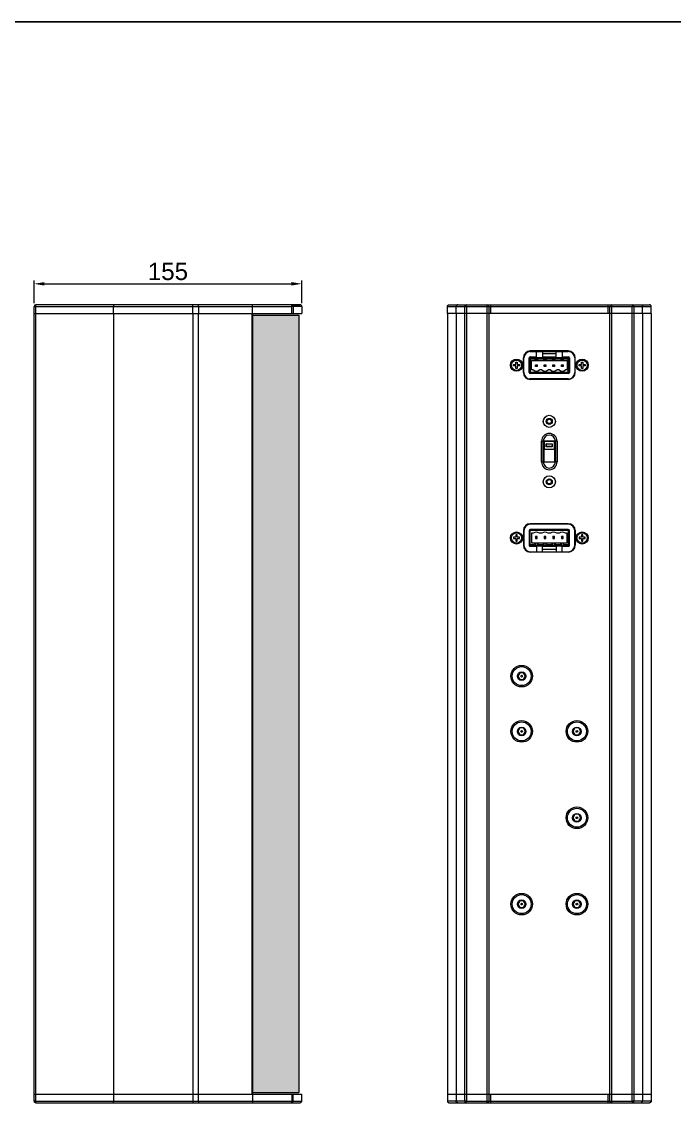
# Model space of a CAD drawing. Header units: millimetres. Extents: x 1177 to 2514, y 93 to 1038.
# Drawn here: x 1516 to 1894, y 410 to 1038 of the extents above; entities that cross this region are included whole.
import ezdxf

# ---------------------------------------------------------------- set-up
doc = ezdxf.new("R2010")
doc.units = ezdxf.units.MM
doc.header["$LTSCALE"] = 0.1
doc.layers.get('0').update_dxf_attribs({"lineweight": 13})
doc.layers.get('Defpoints').update_dxf_attribs({"lineweight": 9})
doc.layers.add('图框', color=7, linetype='Continuous')
doc.layers.add('标注', color=251, linetype='Continuous', lineweight=9)
doc.styles.get("Standard").update_dxf_attribs({"font": 'arial.ttf'})
doc.dimstyles.new('STANDARD 4', dxfattribs={"dimscale": 4, "dimtxt": 2.5, "dimasz": 1.5, "dimexe": 0.5, "dimexo": 0.5, "dimgap": 0.5, "dimtad": 1, "dimtoh": 1, "dimdec": 1, "dimzin": 9, "dimdsep": 46, "dimtxsty": 'Standard', "dimcen": 0, "dimclrd": 256, "dimclre": 256, "dimclrt": 256, "dimadec": 0, "dimazin": 0, "dimtp": 0.01, "dimtm": 0.01, "dimtfac": 1, "dimtdec": 1, "dimtofl": 0, "dimtmove": 0, "dimatfit": 3, "dimfxl": 1, "dimtolj": 1, "dimtzin": 4, "dimlwd": -1, "dimlwe": -1, "dimarcsym": 0})

# ---------------------------------------------------------------- blocks, each defined once
blk = doc.blocks.new('A4-H')
at = {"layer": '图框'}
blk.add_lwpolyline([(0, 210.02), (297, 210.02), (297, 0), (0, 0)], close=True, dxfattribs=at)
blk = doc.blocks.new('*D4')
at = {"layer": 'Defpoints', "color": 0, "transparency": 16777216}
for p in [(1678.33, 886.65), (1523.33, 873.52), (1678.33, 873.52)]:
    blk.add_point(p, dxfattribs=at)
at = {"layer": '标注', "transparency": 16777216}
for p, q in [((1523.33, 875.52), (1523.33, 888.65)), ((1529.33, 886.65), (1672.33, 886.65)), ((1678.33, 875.52), (1678.33, 888.65))]:
    blk.add_line(p, q, dxfattribs=at)
for points in [[(1529.33, 887.65), (1529.33, 885.65), (1523.33, 886.65)], [(1672.33, 887.65), (1672.33, 885.65), (1678.33, 886.65)]]:
    blk.add_solid(points, dxfattribs=at)
at = {"layer": '标注', "transparency": 16777216, "insert": (1600.83, 893.76), "char_height": 10, "attachment_point": 5}
blk.add_mtext('\\A1;155', dxfattribs=at)

msp = doc.modelspace()

# ---------------------------------------------------------------- hatches: boundary and pattern name
at = {"layer": '标注'}
h = msp.add_hatch(dxfattribs=at)
h.set_pattern_fill('HONEY', color=256)
h.set_pattern_definition([(0, (1019.8968, 141.835), (4.7625, 2.749631), [3.175, -6.35]), (120, (1019.8968, 141.835), (-4.7625, 2.749631), [3.175, -6.35]), (60, (1019.8968, 141.835), (1e-08, 5.499261), [-6.35, 3.175])])
h.paths.add_polyline_path([(1649.83, 868.52), (1676.58, 868.52), (1676.58, 418.52), (1649.83, 418.52)])

# ---------------------------------------------------------------- linework, layer by layer
for p, q in [((1523.33, 869.52), (1523.33, 873.52)), ((1523.33, 873.52), (1524.3, 873.52)), ((1524.3, 869.52), (1524.3, 873.52)), ((1524.3, 873.52), (1672.48, 873.52)), ((1677.33, 874.52), (1524.33, 874.52)), ((1569.33, 869.52), (1569.33, 873.52)), ((1615.33, 869.52), (1615.33, 873.52)), ((1618.61, 873.52), (1618.61, 869.52)), ((1649.83, 869.52), (1649.83, 873.52)), ((1672.29, 874.52), (1677.27, 874.52)), ((1672.48, 869.52), (1672.48, 873.52)), ((1673.27, 873.52), (1672.48, 873.52)), ((1673.27, 873.52), (1673.27, 869.52)), ((1678.33, 873.52), (1673.27, 873.52)), ((1678.33, 873.52), (1678.33, 869.52)), ((1762.61, 869.52), (1762.61, 873.52)), ((1762.61, 873.52), (1772.58, 873.52)), ((1763.63, 874.52), (1879.6, 874.52)), ((1767.61, 869.52), (1767.61, 873.52)), ((1772.58, 873.52), (1772.58, 417.52)), ((1772.58, 873.52), (1773.58, 873.52)), ((1773.58, 873.52), (1773.58, 874.52)), ((1773.58, 873.52), (1773.58, 417.52)), ((1773.58, 873.52), (1869.65, 873.52)), ((1785.61, 413.52), (1785.61, 874.52)), ((1786.61, 873.52), (1786.61, 413.52)), ((1787.61, 874.52), (1787.61, 873.52)), ((1787.61, 873.52), (1787.61, 869.52)), ((1855.61, 873.52), (1855.61, 874.52)), ((1855.61, 869.52), (1855.61, 873.52)), ((1856.61, 413.52), (1856.61, 873.52)), ((1857.61, 874.52), (1857.61, 873.52)), ((1857.61, 873.52), (1857.61, 412.52)), ((1869.65, 874.52), (1869.65, 873.52)), ((1869.65, 869.52), (1869.65, 873.52)), ((1869.65, 873.52), (1870.65, 873.52)), ((1870.65, 869.52), (1870.65, 873.52)), ((1870.65, 873.52), (1880.61, 873.52)), ((1875.61, 869.52), (1875.61, 873.52)), ((1880.61, 869.52), (1880.61, 873.52)), ((1523.33, 417.52), (1523.33, 869.52)), ((1523.33, 869.52), (1678.33, 869.52)), ((1524.3, 417.52), (1524.3, 869.52)), ((1569.33, 869.52), (1569.33, 417.52)), ((1615.33, 869.52), (1615.33, 417.52)), ((1618.61, 417.52), (1618.61, 869.52)), ((1649.39, 869.52), (1649.39, 417.52)), ((1649.83, 869.52), (1649.83, 417.52)), ((1762.61, 869.52), (1762.61, 417.52)), ((1880.62, 869.52), (1762.61, 869.52)), ((1767.61, 869.52), (1767.61, 417.52)), ((1869.65, 413.52), (1869.65, 869.52)), ((1870.65, 413.52), (1870.65, 869.52)), ((1875.62, 869.52), (1875.62, 417.52)), ((1880.62, 869.52), (1880.62, 417.52)), ((1832.61, 847.77), (1810.61, 847.77)), ((1810.81, 847.77), (1810.81, 847.47)), ((1813.7, 847.77), (1813.7, 847.47)), ((1829.53, 847.77), (1829.53, 847.47)), ((1832.41, 847.77), (1832.41, 847.47)), ((1806.61, 835.27), (1806.61, 843.77)), ((1806.91, 835.27), (1806.91, 843.77)), ((1810.31, 843.77), (1810.01, 843.77)), ((1810.01, 835.27), (1810.01, 843.77)), ((1810.31, 835.27), (1810.31, 843.77)), ((1810.61, 847.47), (1832.61, 847.47)), ((1810.61, 844.37), (1814.11, 844.37)), ((1810.61, 844.37), (1810.61, 844.07)), ((1810.61, 844.07), (1832.61, 844.07)), ((1810.61, 843.77), (1832.61, 843.77)), ((1810.61, 843.77), (1810.61, 843.27)), ((1810.61, 843.27), (1813.31, 843.27)), ((1810.61, 843.27), (1810.61, 835.27)), ((1811.31, 842.27), (1831.91, 842.27)), ((1811.31, 836.77), (1811.31, 842.27)), ((1813.61, 843.77), (1813.31, 843.27)), ((1813.31, 843.27), (1813.31, 842.27)), ((1813.61, 843.77), (1813.61, 842.27)), ((1814.11, 844.07), (1814.11, 847.47)), ((1814.91, 843.27), (1814.61, 843.77)), ((1814.61, 842.27), (1814.61, 843.77)), ((1814.91, 843.27), (1818.31, 843.27)), ((1814.91, 842.27), (1814.91, 843.27)), ((1817.61, 847.47), (1817.61, 844.07)), ((1825.61, 846.17), (1817.61, 846.17)), ((1817.61, 844.37), (1825.61, 844.37)), ((1818.61, 843.77), (1818.31, 843.27)), ((1818.31, 843.27), (1818.31, 842.27)), ((1818.61, 843.77), (1818.61, 842.27)), ((1819.91, 843.27), (1819.61, 843.77)), ((1819.61, 842.27), (1819.61, 843.77)), ((1819.91, 843.27), (1823.31, 843.27)), ((1819.91, 842.27), (1819.91, 843.27)), ((1823.61, 843.77), (1823.31, 843.27)), ((1823.31, 843.27), (1823.31, 842.27)), ((1823.61, 843.77), (1823.61, 842.27)), ((1824.91, 843.27), (1824.61, 843.77)), ((1824.61, 842.27), (1824.61, 843.77)), ((1824.91, 843.27), (1828.31, 843.27)), ((1824.91, 842.27), (1824.91, 843.27)), ((1825.61, 844.07), (1825.61, 847.47)), ((1828.61, 843.77), (1828.31, 843.27)), ((1828.31, 843.27), (1828.31, 842.27)), ((1828.61, 843.77), (1828.61, 842.27)), ((1829.11, 847.47), (1829.11, 844.07)), ((1829.11, 844.37), (1832.61, 844.37)), ((1829.91, 843.27), (1829.61, 843.77)), ((1829.61, 842.27), (1829.61, 843.77)), ((1829.91, 843.27), (1832.61, 843.27)), ((1829.91, 842.27), (1829.91, 843.27)), ((1831.91, 842.27), (1831.91, 836.77)), ((1832.61, 844.07), (1832.61, 844.37)), ((1832.61, 843.27), (1832.61, 843.77)), ((1832.61, 835.27), (1832.61, 843.27)), ((1833.21, 843.77), (1832.91, 843.77)), ((1832.91, 843.77), (1832.91, 835.27)), ((1833.21, 843.77), (1833.21, 835.27)), ((1836.31, 843.77), (1836.31, 835.27)), ((1836.61, 835.27), (1836.61, 843.77)), ((1800.81, 839.92), (1802.21, 839.92)), ((1800.81, 839.12), (1800.81, 839.92)), ((1802.21, 839.12), (1800.81, 839.12)), ((1802.21, 841.32), (1803.01, 841.32)), ((1802.21, 839.92), (1802.21, 841.32)), ((1802.21, 837.72), (1802.21, 839.12)), ((1803.01, 837.72), (1802.21, 837.72)), ((1803.01, 841.32), (1803.01, 839.92)), ((1803.01, 839.92), (1804.41, 839.92)), ((1804.41, 839.12), (1803.01, 839.12)), ((1803.01, 839.12), (1803.01, 837.72)), ((1804.41, 839.92), (1804.41, 839.12)), ((1810.01, 835.27), (1810.31, 835.27)), ((1832.61, 835.27), (1810.61, 835.27)), ((1812.28, 836.77), (1811.31, 836.77)), ((1813.61, 839.77), (1814.61, 839.77)), ((1813.81, 839.57), (1813.61, 839.77)), ((1813.61, 838.77), (1813.61, 839.77)), ((1813.81, 838.97), (1813.61, 838.77)), ((1814.61, 838.77), (1813.61, 838.77)), ((1813.81, 839.57), (1814.41, 839.57)), ((1813.81, 838.97), (1813.81, 839.57)), ((1814.41, 838.97), (1813.81, 838.97)), ((1814.41, 839.57), (1814.61, 839.77)), ((1814.41, 839.57), (1814.41, 838.97)), ((1814.41, 838.97), (1814.61, 838.77)), ((1814.61, 839.77), (1814.61, 838.77)), ((1817.28, 836.77), (1815.95, 836.77)), ((1818.61, 839.77), (1819.61, 839.77)), ((1818.81, 839.57), (1818.61, 839.77)), ((1818.61, 838.77), (1818.61, 839.77)), ((1818.81, 838.97), (1818.61, 838.77)), ((1819.61, 838.77), (1818.61, 838.77)), ((1818.81, 839.57), (1819.41, 839.57)), ((1818.81, 838.97), (1818.81, 839.57)), ((1819.41, 838.97), (1818.81, 838.97)), ((1819.41, 839.57), (1819.61, 839.77)), ((1819.41, 839.57), (1819.41, 838.97)), ((1819.41, 838.97), (1819.61, 838.77)), ((1819.61, 839.77), (1819.61, 838.77)), ((1822.28, 836.77), (1820.95, 836.77)), ((1823.61, 839.77), (1824.61, 839.77)), ((1823.81, 839.57), (1823.61, 839.77)), ((1823.61, 838.77), (1823.61, 839.77)), ((1823.81, 838.97), (1823.61, 838.77)), ((1824.61, 838.77), (1823.61, 838.77)), ((1823.81, 839.57), (1824.41, 839.57)), ((1823.81, 838.97), (1823.81, 839.57)), ((1824.41, 838.97), (1823.81, 838.97)), ((1824.41, 839.57), (1824.61, 839.77)), ((1824.41, 839.57), (1824.41, 838.97)), ((1824.41, 838.97), (1824.61, 838.77)), ((1824.61, 839.77), (1824.61, 838.77)), ((1827.28, 836.77), (1825.95, 836.77)), ((1828.61, 839.77), (1829.61, 839.77)), ((1828.81, 839.57), (1828.61, 839.77)), ((1828.61, 838.77), (1828.61, 839.77)), ((1828.81, 838.97), (1828.61, 838.77)), ((1829.61, 838.77), (1828.61, 838.77)), ((1828.81, 839.57), (1829.41, 839.57)), ((1828.81, 838.97), (1828.81, 839.57)), ((1829.41, 838.97), (1828.81, 838.97)), ((1829.41, 839.57), (1829.61, 839.77)), ((1829.41, 839.57), (1829.41, 838.97)), ((1829.41, 838.97), (1829.61, 838.77)), ((1829.61, 839.77), (1829.61, 838.77)), ((1831.91, 836.77), (1830.95, 836.77)), ((1832.91, 835.27), (1833.21, 835.27)), ((1838.81, 839.92), (1840.21, 839.92)), ((1838.81, 839.12), (1838.81, 839.92)), ((1840.21, 839.12), (1838.81, 839.12)), ((1840.21, 841.32), (1841.01, 841.32)), ((1840.21, 839.92), (1840.21, 841.32)), ((1840.21, 837.72), (1840.21, 839.12)), ((1841.01, 837.72), (1840.21, 837.72)), ((1841.01, 841.32), (1841.01, 839.92)), ((1841.01, 839.92), (1842.41, 839.92)), ((1842.41, 839.12), (1841.01, 839.12)), ((1841.01, 839.12), (1841.01, 837.72)), ((1842.41, 839.92), (1842.41, 839.12)), ((1832.61, 834.97), (1810.61, 834.97)), ((1810.61, 834.97), (1810.61, 834.67)), ((1832.61, 834.67), (1810.61, 834.67)), ((1832.61, 831.57), (1810.61, 831.57)), ((1832.61, 831.27), (1810.61, 831.27)), ((1810.81, 831.27), (1810.81, 831.57)), ((1813.7, 831.27), (1813.7, 831.57)), ((1829.53, 831.27), (1829.53, 831.57)), ((1832.41, 831.27), (1832.41, 831.57)), ((1832.61, 834.67), (1832.61, 834.97)), ((1817.11, 783.52), (1817.11, 795.52)), ((1817.11, 795.52), (1818.11, 795.52)), ((1818.11, 783.52), (1818.11, 795.52)), ((1818.36, 795.52), (1818.36, 783.52)), ((1824.86, 795.52), (1818.36, 795.52)), ((1818.46, 795.22), (1818.46, 791.12)), ((1818.56, 795.22), (1818.46, 795.22)), ((1818.56, 795.22), (1818.56, 791.12)), ((1818.66, 795.32), (1818.66, 795.42)), ((1824.56, 795.42), (1818.66, 795.42)), ((1824.56, 795.32), (1818.66, 795.32)), ((1819.86, 792.32), (1819.86, 794.02)), ((1819.86, 794.02), (1823.36, 794.02)), ((1819.96, 793.92), (1819.86, 794.02)), ((1819.96, 792.42), (1819.86, 792.32)), ((1823.36, 792.32), (1819.86, 792.32)), ((1819.96, 792.42), (1819.96, 793.92)), ((1819.96, 793.92), (1823.26, 793.92)), ((1823.26, 792.42), (1819.96, 792.42)), ((1823.26, 793.92), (1823.36, 794.02)), ((1823.26, 793.92), (1823.26, 792.42)), ((1823.26, 792.42), (1823.36, 792.32)), ((1823.36, 794.02), (1823.36, 792.32)), ((1824.56, 795.32), (1824.56, 795.42)), ((1824.66, 791.12), (1824.66, 795.22)), ((1824.66, 795.22), (1824.76, 795.22)), ((1824.76, 791.12), (1824.76, 795.22)), ((1824.86, 783.52), (1824.86, 795.52)), ((1825.11, 795.52), (1825.11, 783.52)), ((1826.11, 795.52), (1825.11, 795.52)), ((1826.11, 795.52), (1826.11, 783.52)), ((1818.56, 791.12), (1818.46, 791.12)), ((1818.66, 791.02), (1818.66, 790.92)), ((1818.66, 791.02), (1824.56, 791.02)), ((1818.66, 790.92), (1824.56, 790.92)), ((1824.56, 791.02), (1824.56, 790.92)), ((1824.66, 791.12), (1824.76, 791.12)), ((1817.11, 783.52), (1818.11, 783.52)), ((1818.36, 783.52), (1824.86, 783.52)), ((1826.11, 783.52), (1825.11, 783.52)), ((1832.61, 747.77), (1810.61, 747.77)), ((1832.61, 747.47), (1810.61, 747.47)), ((1810.81, 747.77), (1810.81, 747.47)), ((1813.7, 747.77), (1813.7, 747.47)), ((1829.53, 747.77), (1829.53, 747.47)), ((1832.41, 747.77), (1832.41, 747.47)), ((1803.01, 741.32), (1802.21, 741.32)), ((1802.21, 741.32), (1802.21, 739.92)), ((1803.01, 739.92), (1803.01, 741.32)), ((1806.61, 743.77), (1806.61, 735.27)), ((1806.91, 743.77), (1806.91, 735.27)), ((1810.01, 743.77), (1810.31, 743.77)), ((1810.01, 743.77), (1810.01, 735.27)), ((1810.31, 743.77), (1810.31, 735.27)), ((1832.61, 744.37), (1810.61, 744.37)), ((1810.61, 744.07), (1810.61, 744.37)), ((1832.61, 744.07), (1810.61, 744.07)), ((1832.61, 743.77), (1810.61, 743.77)), ((1810.61, 735.77), (1810.61, 743.77)), ((1812.28, 742.27), (1811.31, 742.27)), ((1811.31, 742.27), (1811.31, 736.77)), ((1817.28, 742.27), (1815.95, 742.27)), ((1822.28, 742.27), (1820.95, 742.27)), ((1827.28, 742.27), (1825.95, 742.27)), ((1831.91, 742.27), (1830.95, 742.27)), ((1831.91, 736.77), (1831.91, 742.27)), ((1832.61, 744.37), (1832.61, 744.07)), ((1832.61, 743.77), (1832.61, 735.77)), ((1832.91, 743.77), (1833.21, 743.77)), ((1832.91, 735.27), (1832.91, 743.77)), ((1833.21, 735.27), (1833.21, 743.77)), ((1836.31, 735.27), (1836.31, 743.77)), ((1836.61, 743.77), (1836.61, 735.27)), ((1841.01, 741.32), (1840.21, 741.32)), ((1840.21, 741.32), (1840.21, 739.92)), ((1841.01, 739.92), (1841.01, 741.32)), ((1802.21, 739.92), (1800.81, 739.92)), ((1800.81, 739.92), (1800.81, 739.12)), ((1800.81, 739.12), (1802.21, 739.12)), ((1802.21, 739.12), (1802.21, 737.72)), ((1802.21, 737.72), (1803.01, 737.72)), ((1804.41, 739.92), (1803.01, 739.92)), ((1803.01, 739.12), (1804.41, 739.12)), ((1803.01, 737.72), (1803.01, 739.12)), ((1804.41, 739.12), (1804.41, 739.92)), ((1810.31, 735.27), (1810.01, 735.27)), ((1810.61, 735.77), (1813.31, 735.77)), ((1810.61, 735.27), (1810.61, 735.77)), ((1810.61, 735.27), (1832.61, 735.27)), ((1810.61, 734.97), (1832.61, 734.97)), ((1810.61, 734.67), (1810.61, 734.97)), ((1811.31, 736.77), (1831.91, 736.77)), ((1813.31, 735.77), (1813.31, 736.77)), ((1813.61, 735.27), (1813.31, 735.77)), ((1814.61, 740.27), (1813.61, 740.27)), ((1813.61, 740.27), (1813.61, 739.27)), ((1813.81, 740.07), (1813.61, 740.27)), ((1813.81, 739.47), (1813.61, 739.27)), ((1813.61, 739.27), (1814.61, 739.27)), ((1813.61, 735.27), (1813.61, 736.77)), ((1814.41, 740.07), (1813.81, 740.07)), ((1813.81, 740.07), (1813.81, 739.47)), ((1813.81, 739.47), (1814.41, 739.47)), ((1814.11, 734.97), (1814.11, 731.57)), ((1814.41, 740.07), (1814.61, 740.27)), ((1814.41, 739.47), (1814.41, 740.07)), ((1814.41, 739.47), (1814.61, 739.27)), ((1814.61, 739.27), (1814.61, 740.27)), ((1814.61, 736.77), (1814.61, 735.27)), ((1814.91, 735.77), (1814.61, 735.27)), ((1814.91, 736.77), (1814.91, 735.77)), ((1814.91, 735.77), (1818.31, 735.77)), ((1817.61, 731.57), (1817.61, 734.97)), ((1818.31, 735.77), (1818.31, 736.77)), ((1818.61, 735.27), (1818.31, 735.77)), ((1819.61, 740.27), (1818.61, 740.27)), ((1818.61, 740.27), (1818.61, 739.27)), ((1818.81, 740.07), (1818.61, 740.27)), ((1818.81, 739.47), (1818.61, 739.27)), ((1818.61, 739.27), (1819.61, 739.27)), ((1818.61, 735.27), (1818.61, 736.77)), ((1819.41, 740.07), (1818.81, 740.07)), ((1818.81, 740.07), (1818.81, 739.47)), ((1818.81, 739.47), (1819.41, 739.47)), ((1819.41, 740.07), (1819.61, 740.27)), ((1819.41, 739.47), (1819.41, 740.07)), ((1819.41, 739.47), (1819.61, 739.27)), ((1819.61, 739.27), (1819.61, 740.27)), ((1819.61, 736.77), (1819.61, 735.27)), ((1819.91, 735.77), (1819.61, 735.27)), ((1819.91, 736.77), (1819.91, 735.77)), ((1819.91, 735.77), (1823.31, 735.77)), ((1823.31, 735.77), (1823.31, 736.77)), ((1823.61, 735.27), (1823.31, 735.77)), ((1824.61, 740.27), (1823.61, 740.27)), ((1823.61, 740.27), (1823.61, 739.27)), ((1823.81, 740.07), (1823.61, 740.27)), ((1823.81, 739.47), (1823.61, 739.27)), ((1823.61, 739.27), (1824.61, 739.27)), ((1823.61, 735.27), (1823.61, 736.77)), ((1824.41, 740.07), (1823.81, 740.07)), ((1823.81, 740.07), (1823.81, 739.47)), ((1823.81, 739.47), (1824.41, 739.47)), ((1824.41, 740.07), (1824.61, 740.27)), ((1824.41, 739.47), (1824.41, 740.07)), ((1824.41, 739.47), (1824.61, 739.27)), ((1824.61, 739.27), (1824.61, 740.27)), ((1824.61, 736.77), (1824.61, 735.27)), ((1824.91, 735.77), (1824.61, 735.27)), ((1824.91, 736.77), (1824.91, 735.77)), ((1824.91, 735.77), (1828.31, 735.77)), ((1825.61, 734.97), (1825.61, 731.57)), ((1828.31, 735.77), (1828.31, 736.77)), ((1828.61, 735.27), (1828.31, 735.77)), ((1829.61, 740.27), (1828.61, 740.27)), ((1828.61, 740.27), (1828.61, 739.27)), ((1828.81, 740.07), (1828.61, 740.27)), ((1828.81, 739.47), (1828.61, 739.27)), ((1828.61, 739.27), (1829.61, 739.27)), ((1828.61, 735.27), (1828.61, 736.77)), ((1829.41, 740.07), (1828.81, 740.07)), ((1828.81, 740.07), (1828.81, 739.47)), ((1828.81, 739.47), (1829.41, 739.47)), ((1829.11, 731.57), (1829.11, 734.97)), ((1829.41, 740.07), (1829.61, 740.27)), ((1829.41, 739.47), (1829.41, 740.07)), ((1829.41, 739.47), (1829.61, 739.27)), ((1829.61, 739.27), (1829.61, 740.27)), ((1829.61, 736.77), (1829.61, 735.27)), ((1829.91, 735.77), (1829.61, 735.27)), ((1829.91, 736.77), (1829.91, 735.77)), ((1829.91, 735.77), (1832.61, 735.77)), ((1832.61, 735.77), (1832.61, 735.27)), ((1832.61, 734.97), (1832.61, 734.67)), ((1833.21, 735.27), (1832.91, 735.27)), ((1840.21, 739.92), (1838.81, 739.92)), ((1838.81, 739.92), (1838.81, 739.12)), ((1838.81, 739.12), (1840.21, 739.12)), ((1840.21, 739.12), (1840.21, 737.72)), ((1840.21, 737.72), (1841.01, 737.72)), ((1842.41, 739.92), (1841.01, 739.92)), ((1841.01, 739.12), (1842.41, 739.12)), ((1841.01, 737.72), (1841.01, 739.12)), ((1842.41, 739.12), (1842.41, 739.92)), ((1810.61, 734.67), (1814.11, 734.67)), ((1810.61, 731.57), (1832.61, 731.57)), ((1832.61, 731.27), (1810.61, 731.27)), ((1810.81, 731.27), (1810.81, 731.57)), ((1813.7, 731.27), (1813.7, 731.57)), ((1817.61, 734.67), (1825.61, 734.67)), ((1825.61, 732.87), (1817.61, 732.87)), ((1829.11, 734.67), (1832.61, 734.67)), ((1829.53, 731.27), (1829.53, 731.57)), ((1832.41, 731.27), (1832.41, 731.57)), ((1804.46, 661.52), (1803.31, 659.52)), ((1803.31, 659.52), (1804.46, 657.52)), ((1806.77, 661.52), (1804.46, 661.52)), ((1807.92, 659.52), (1806.77, 661.52)), ((1806.77, 657.52), (1807.92, 659.52)), ((1804.46, 657.52), (1806.77, 657.52)), ((1804.46, 629.52), (1803.31, 627.52)), ((1806.77, 629.52), (1804.46, 629.52)), ((1807.92, 627.52), (1806.77, 629.52)), ((1836.46, 629.52), (1835.31, 627.52)), ((1838.77, 629.52), (1836.46, 629.52)), ((1839.92, 627.52), (1838.77, 629.52)), ((1803.31, 627.52), (1804.46, 625.52)), ((1804.46, 625.52), (1806.77, 625.52)), ((1806.77, 625.52), (1807.92, 627.52)), ((1835.31, 627.52), (1836.46, 625.52)), ((1836.46, 625.52), (1838.77, 625.52)), ((1838.77, 625.52), (1839.92, 627.52)), ((1836.46, 579.52), (1835.31, 577.52)), ((1838.77, 579.52), (1836.46, 579.52)), ((1839.92, 577.52), (1838.77, 579.52)), ((1835.31, 577.52), (1836.46, 575.52)), ((1836.46, 575.52), (1838.77, 575.52)), ((1838.77, 575.52), (1839.92, 577.52)), ((1804.46, 529.52), (1803.31, 527.52)), ((1803.31, 527.52), (1804.46, 525.52)), ((1806.77, 529.52), (1804.46, 529.52)), ((1807.92, 527.52), (1806.77, 529.52)), ((1806.77, 525.52), (1807.92, 527.52)), ((1836.46, 529.52), (1835.31, 527.52)), ((1835.31, 527.52), (1836.46, 525.52)), ((1838.77, 529.52), (1836.46, 529.52)), ((1839.92, 527.52), (1838.77, 529.52)), ((1838.77, 525.52), (1839.92, 527.52)), ((1804.46, 525.52), (1806.77, 525.52)), ((1836.46, 525.52), (1838.77, 525.52)), ((1523.33, 417.52), (1678.33, 417.52)), ((1523.33, 413.52), (1523.33, 417.52)), ((1524.3, 413.52), (1524.3, 417.52)), ((1569.33, 417.52), (1569.33, 413.52)), ((1615.33, 417.52), (1615.33, 413.52)), ((1618.61, 413.52), (1618.61, 417.52)), ((1649.83, 417.52), (1649.83, 413.52)), ((1672.48, 417.52), (1672.48, 413.52)), ((1673.27, 413.52), (1673.27, 417.52)), ((1678.33, 413.52), (1678.33, 417.52)), ((1762.61, 417.52), (1880.62, 417.52)), ((1762.61, 417.52), (1762.61, 413.52)), ((1767.61, 417.52), (1767.61, 413.52)), ((1772.58, 417.52), (1772.58, 413.52)), ((1773.58, 417.52), (1773.58, 413.52)), ((1787.61, 417.52), (1787.61, 413.52)), ((1855.61, 413.52), (1855.61, 417.52)), ((1875.61, 417.52), (1875.61, 413.52)), ((1880.61, 417.52), (1880.61, 413.52)), ((1524.3, 413.52), (1523.33, 413.52)), ((1524.3, 413.52), (1673.27, 413.52)), ((1524.33, 412.52), (1677.33, 412.52)), ((1673.27, 413.52), (1678.33, 413.52)), ((1772.58, 413.52), (1762.61, 413.52)), ((1763.63, 412.52), (1879.6, 412.52)), ((1773.58, 413.52), (1772.58, 413.52)), ((1773.58, 413.52), (1855.61, 413.52)), ((1773.58, 412.52), (1773.58, 413.52)), ((1785.61, 412.52), (1785.61, 413.52)), ((1787.61, 413.52), (1787.61, 412.52)), ((1855.61, 413.52), (1869.65, 413.52)), ((1855.61, 412.52), (1855.61, 413.52)), ((1870.65, 413.52), (1869.65, 413.52)), ((1869.65, 413.52), (1869.65, 412.52)), ((1880.61, 413.52), (1870.65, 413.52))]:
    msp.add_line(p, q)
for centre, radius in [((1802.61, 839.52), 3.5), ((1802.61, 839.52), 3), ((1840.61, 839.52), 3.5), ((1840.61, 839.52), 3), ((1821.61, 807.02), 3.5), ((1821.61, 807.02), 1.75), ((1821.61, 807.02), 1.55), ((1821.61, 807.02), 1.25), ((1821.61, 772.02), 3.5), ((1821.61, 772.02), 1.75), ((1821.61, 772.02), 1.55), ((1821.61, 772.02), 1.25), ((1802.61, 739.52), 3.5), ((1802.61, 739.52), 3), ((1840.61, 739.52), 3.5), ((1840.61, 739.52), 3), ((1805.61, 659.52), 6.25), ((1805.61, 659.52), 5.5), ((1805.61, 659.52), 2.5), ((1805.61, 659.52), 0.5), ((1805.61, 627.52), 6.25), ((1805.61, 627.52), 5.5), ((1805.61, 627.52), 2.5), ((1805.61, 627.52), 0.5), ((1837.61, 627.52), 6.25), ((1837.61, 627.52), 5.5), ((1837.61, 627.52), 2.5), ((1837.61, 627.52), 0.5), ((1837.61, 577.52), 6.25), ((1837.61, 577.52), 5.5), ((1837.61, 577.52), 2.5), ((1837.61, 577.52), 0.5), ((1805.61, 527.52), 6.25), ((1837.61, 527.52), 6.25), ((1805.61, 527.52), 5.5), ((1805.61, 527.52), 2.5), ((1805.61, 527.52), 0.5), ((1837.61, 527.52), 5.5), ((1837.61, 527.52), 2.5), ((1837.61, 527.52), 0.5)]:
    msp.add_circle(centre, radius)
for centre, radius, start, end in [((1524.33, 873.52), 1, 90, 180), ((1677.33, 873.52), 1, 0, 90.02876), ((1773.58, 873.52), 1, 90.02324, 180.02162), ((1785.61, 873.52), 1, 0, 90), ((1857.61, 873.52), 1, 90, 180), ((1869.65, 873.52), 1, 359.97836, 89.97674), ((1810.61, 843.77), 4, 90, 180), ((1832.61, 843.77), 4, 0, 90), ((1810.61, 843.77), 3.7, 90, 180), ((1810.61, 843.77), 0.6, 90, 180), ((1810.61, 843.77), 0.3, 90, 180), ((1832.61, 843.77), 3.7, 0, 90), ((1832.61, 843.77), 0.6, 0, 90), ((1832.61, 843.77), 0.3, 0, 90), ((1810.61, 835.27), 4, 180, 270), ((1810.61, 835.27), 3.7, 180, 270), ((1810.61, 835.27), 0.6, 180, 270), ((1810.61, 835.27), 0.3, 180, 270), ((1814.11, 839.27), 3.1, 233.75068, 306.24932), ((1819.11, 839.27), 3.1, 233.75068, 306.24932), ((1824.11, 839.27), 3.1, 233.75068, 306.24932), ((1829.11, 839.27), 3.1, 233.75068, 306.24932), ((1832.61, 835.27), 4, 270, 360), ((1832.61, 835.27), 3.7, 270, 0), ((1832.61, 835.27), 0.6, 270, 0), ((1832.61, 835.27), 0.3, 270, 0), ((1821.61, 795.52), 4.5, 0, 180), ((1821.61, 795.52), 3.5, 0, 180), ((1818.66, 795.22), 0.2, 90, 180), ((1818.66, 795.22), 0.1, 90, 180), ((1824.56, 795.22), 0.2, 0, 90), ((1824.56, 795.22), 0.1, 0, 90), ((1818.66, 791.12), 0.2, 180, 270), ((1818.66, 791.12), 0.1, 180, 270), ((1824.56, 791.12), 0.2, 270, 0), ((1824.56, 791.12), 0.1, 270, 0), ((1821.61, 783.52), 4.5, 180, 0), ((1821.61, 783.52), 3.5, 180, 0), ((1810.61, 743.77), 4, 90, 180), ((1810.61, 743.77), 3.7, 90, 180), ((1832.61, 743.77), 4, 0, 90), ((1832.61, 743.77), 3.7, 0, 90), ((1810.61, 743.77), 0.6, 90, 180), ((1810.61, 743.77), 0.3, 90, 180), ((1814.11, 739.77), 3.1, 53.75068, 126.24932), ((1819.11, 739.77), 3.1, 53.75068, 126.24932), ((1824.11, 739.77), 3.1, 53.75068, 126.24932), ((1829.11, 739.77), 3.1, 53.75068, 126.24932), ((1832.61, 743.77), 0.6, 0, 90), ((1832.61, 743.77), 0.3, 0, 90), ((1810.61, 735.27), 4, 180, 270), ((1810.61, 735.27), 3.7, 180, 270), ((1810.61, 735.27), 0.6, 180, 270), ((1810.61, 735.27), 0.3, 180, 270), ((1832.61, 735.27), 4, 270, 360), ((1832.61, 735.27), 3.7, 270, 0), ((1832.61, 735.27), 0.6, 270, 360), ((1832.61, 735.27), 0.3, 270, 0), ((1524.33, 413.52), 1, 180, 270), ((1524.33, 413.52), 1, 180, 270.00003), ((1677.33, 413.52), 1, 269.97124, 0), ((1773.58, 413.52), 1, 179.97836, 269.97674), ((1785.61, 413.52), 1, 270, 0), ((1857.61, 413.52), 1, 180, 270), ((1869.65, 413.52), 1, 270.02324, 0.02162)]:
    msp.add_arc(centre, radius, start, end)
for points, knots in [([(1524.3, 873.52), (1524.3, 873.58), (1524.3, 873.71), (1524.3, 873.89), (1524.3, 874.06), (1524.31, 874.22), (1524.31, 874.33), (1524.32, 874.41), (1524.32, 874.45), (1524.32, 874.48), (1524.33, 874.5), (1524.33, 874.52), (1524.33, 874.52), (1524.33, 874.52)], [0, 0, 0, 0, 0.181674, 0.36717, 0.545807, 0.705429, 0.83481, 0.886195, 0.927923, 0.959609, 0.981665, 0.994759, 1, 1, 1, 1]), ([(1569.51, 874.52), (1569.5, 874.52), (1569.47, 874.5), (1569.44, 874.44), (1569.41, 874.35), (1569.38, 874.22), (1569.36, 874.07), (1569.34, 873.84), (1569.33, 873.65), (1569.33, 873.52)], [0, 0, 0, 0, 0.038106, 0.101565, 0.195298, 0.317576, 0.464782, 0.631846, 1, 1, 1, 1]), ([(1615.33, 873.52), (1615.33, 873.66), (1615.32, 873.85), (1615.27, 874.09), (1615.23, 874.24), (1615.17, 874.36), (1615.11, 874.46), (1615.03, 874.52), (1614.98, 874.52)], [0, 0, 0, 0, 0.355958, 0.515971, 0.656815, 0.775534, 0.870916, 1, 1, 1, 1]), ([(1618.61, 873.52), (1618.61, 873.65), (1618.6, 873.83), (1618.58, 874.06), (1618.55, 874.22), (1618.52, 874.35), (1618.49, 874.44), (1618.45, 874.5), (1618.42, 874.52), (1618.41, 874.52)], [0, 0, 0, 0, 0.350848, 0.522333, 0.676718, 0.80393, 0.899108, 0.961379, 1, 1, 1, 1]), ([(1649.83, 873.52), (1649.83, 873.65), (1649.83, 873.83), (1649.82, 874.06), (1649.8, 874.22), (1649.79, 874.35), (1649.77, 874.44), (1649.75, 874.5), (1649.73, 874.52), (1649.73, 874.52)], [0, 0, 0, 0, 0.362226, 0.538662, 0.696616, 0.825191, 0.918695, 0.974754, 1, 1, 1, 1]), ([(1672.29, 874.52), (1672.3, 874.52), (1672.34, 874.5), (1672.37, 874.44), (1672.4, 874.35), (1672.43, 874.22), (1672.45, 874.07), (1672.48, 873.84), (1672.48, 873.65), (1672.48, 873.52)], [0, 0, 0, 0, 0.040255, 0.104673, 0.198676, 0.320768, 0.467447, 0.633744, 1, 1, 1, 1]), ([(1672.29, 874.52), (1672.42, 874.52), (1672.68, 874.47), (1673, 874.25), (1673.22, 873.92), (1673.27, 873.65), (1673.27, 873.52)], [0, 0, 0, 0, 0.24747, 0.496427, 0.74748, 1, 1, 1, 1]), ([(1762.61, 873.52), (1762.61, 873.66), (1762.67, 873.93), (1762.91, 874.26), (1763.24, 874.47), (1763.5, 874.52), (1763.63, 874.52)], [0, 0, 0, 0, 0.256096, 0.507895, 0.754946, 1, 1, 1, 1]), ([(1768.6, 874.52), (1768.47, 874.52), (1768.21, 874.47), (1767.88, 874.25), (1767.66, 873.92), (1767.61, 873.65), (1767.61, 873.52)], [0, 0, 0, 0, 0.248118, 0.497369, 0.748162, 1, 1, 1, 1]), ([(1874.63, 874.52), (1874.76, 874.52), (1875.02, 874.47), (1875.34, 874.25), (1875.56, 873.92), (1875.61, 873.65), (1875.61, 873.52)], [0, 0, 0, 0, 0.248117, 0.497368, 0.748162, 1, 1, 1, 1]), ([(1880.61, 873.52), (1880.61, 873.66), (1880.56, 873.93), (1880.32, 874.26), (1879.98, 874.47), (1879.72, 874.52), (1879.6, 874.52)], [0, 0, 0, 0, 0.256115, 0.507904, 0.755016, 1, 1, 1, 1]), ([(1524.33, 412.52), (1524.33, 412.52), (1524.33, 412.53), (1524.33, 412.54), (1524.32, 412.57), (1524.32, 412.6), (1524.32, 412.64), (1524.31, 412.71), (1524.31, 412.83), (1524.3, 412.98), (1524.3, 413.16), (1524.3, 413.34), (1524.3, 413.46), (1524.3, 413.52)], [0, 0, 0, 0, 0.00524, 0.018333, 0.040389, 0.072075, 0.113804, 0.165188, 0.29457, 0.454192, 0.63283, 0.818326, 1, 1, 1, 1]), ([(1569.51, 412.52), (1569.5, 412.52), (1569.48, 412.54), (1569.46, 412.57), (1569.43, 412.62), (1569.41, 412.7), (1569.38, 412.82), (1569.36, 412.97), (1569.34, 413.21), (1569.33, 413.4), (1569.33, 413.52)], [0, 0, 0, 0, 0.038159, 0.066267, 0.101746, 0.195446, 0.3177, 0.464878, 0.63191, 1, 1, 1, 1]), ([(1615.33, 413.52), (1615.33, 413.39), (1615.32, 413.2), (1615.27, 412.96), (1615.23, 412.81), (1615.17, 412.69), (1615.11, 412.58), (1615.03, 412.52), (1614.99, 412.52)], [0, 0, 0, 0, 0.356027, 0.516038, 0.656907, 0.775714, 0.871184, 1, 1, 1, 1]), ([(1618.61, 413.52), (1618.61, 413.4), (1618.6, 413.22), (1618.58, 412.98), (1618.55, 412.83), (1618.52, 412.7), (1618.49, 412.6), (1618.45, 412.54), (1618.42, 412.52), (1618.41, 412.52)], [0, 0, 0, 0, 0.350845, 0.522329, 0.676713, 0.803926, 0.899103, 0.961376, 1, 1, 1, 1]), ([(1649.83, 413.52), (1649.83, 413.4), (1649.83, 413.22), (1649.82, 412.98), (1649.8, 412.83), (1649.79, 412.7), (1649.77, 412.6), (1649.75, 412.55), (1649.74, 412.52), (1649.73, 412.52)], [0, 0, 0, 0, 0.362215, 0.538647, 0.696599, 0.825175, 0.918683, 0.974748, 1, 1, 1, 1]), ([(1672.48, 413.52), (1672.48, 413.4), (1672.48, 413.22), (1672.45, 412.98), (1672.43, 412.83), (1672.4, 412.7), (1672.37, 412.6), (1672.34, 412.54), (1672.3, 412.52), (1672.29, 412.52)], [0, 0, 0, 0, 0.352237, 0.524319, 0.679123, 0.806471, 0.901399, 0.96287, 1, 1, 1, 1]), ([(1673.27, 413.52), (1673.27, 413.39), (1673.22, 413.13), (1673, 412.8), (1672.68, 412.58), (1672.42, 412.52), (1672.29, 412.52)], [0, 0, 0, 0, 0.252514, 0.503561, 0.752513, 1, 1, 1, 1]), ([(1762.61, 413.52), (1762.61, 413.39), (1762.67, 413.12), (1762.91, 412.79), (1763.24, 412.57), (1763.5, 412.52), (1763.63, 412.52)], [0, 0, 0, 0, 0.256115, 0.507904, 0.755016, 1, 1, 1, 1]), ([(1768.6, 412.52), (1768.47, 412.52), (1768.21, 412.58), (1767.88, 412.8), (1767.67, 413.13), (1767.61, 413.39), (1767.61, 413.52)], [0, 0, 0, 0, 0.248117, 0.497368, 0.748162, 1, 1, 1, 1]), ([(1874.63, 412.52), (1874.76, 412.52), (1875.02, 412.58), (1875.35, 412.8), (1875.56, 413.13), (1875.61, 413.39), (1875.61, 413.52)], [0, 0, 0, 0, 0.248118, 0.497369, 0.748162, 1, 1, 1, 1]), ([(1880.61, 413.52), (1880.61, 413.39), (1880.56, 413.12), (1880.32, 412.79), (1879.99, 412.57), (1879.72, 412.52), (1879.6, 412.52)], [0, 0, 0, 0, 0.256096, 0.507895, 0.754946, 1, 1, 1, 1])]:
    msp.add_open_spline(points, degree=3, knots=knots)
for p, q in [((1649.83, 868.52), (1676.58, 868.52)), ((1649.83, 868.52), (1649.83, 418.52)), ((1676.58, 868.52), (1676.58, 418.52)), ((1649.83, 418.52), (1676.58, 418.52))]:
    msp.add_line(p, q, dxfattribs=at)

# ---------------------------------------------------------------- block references
at = {"layer": '图框', "xscale": 4.49946432, "yscale": 4.49946432, "zscale": 4.49946432}
msp.add_blockref('A4-H', (1177.46, 93.43), dxfattribs=at)

# ---------------------------------------------------------------- dimensions: what is measured, and where the dimension line sits
at = {"layer": '标注'}
dim = msp.add_linear_dim(base=(1678.33, 886.65), p1=(1523.33, 873.52), p2=(1678.33, 873.52), dimstyle='STANDARD 4', dxfattribs=at)
dim.commit()
dim.dimension.update_dxf_attribs({"geometry": '*D4', "text_midpoint": (1600.83, 893.76)})

doc.saveas('drawing.dxf')
